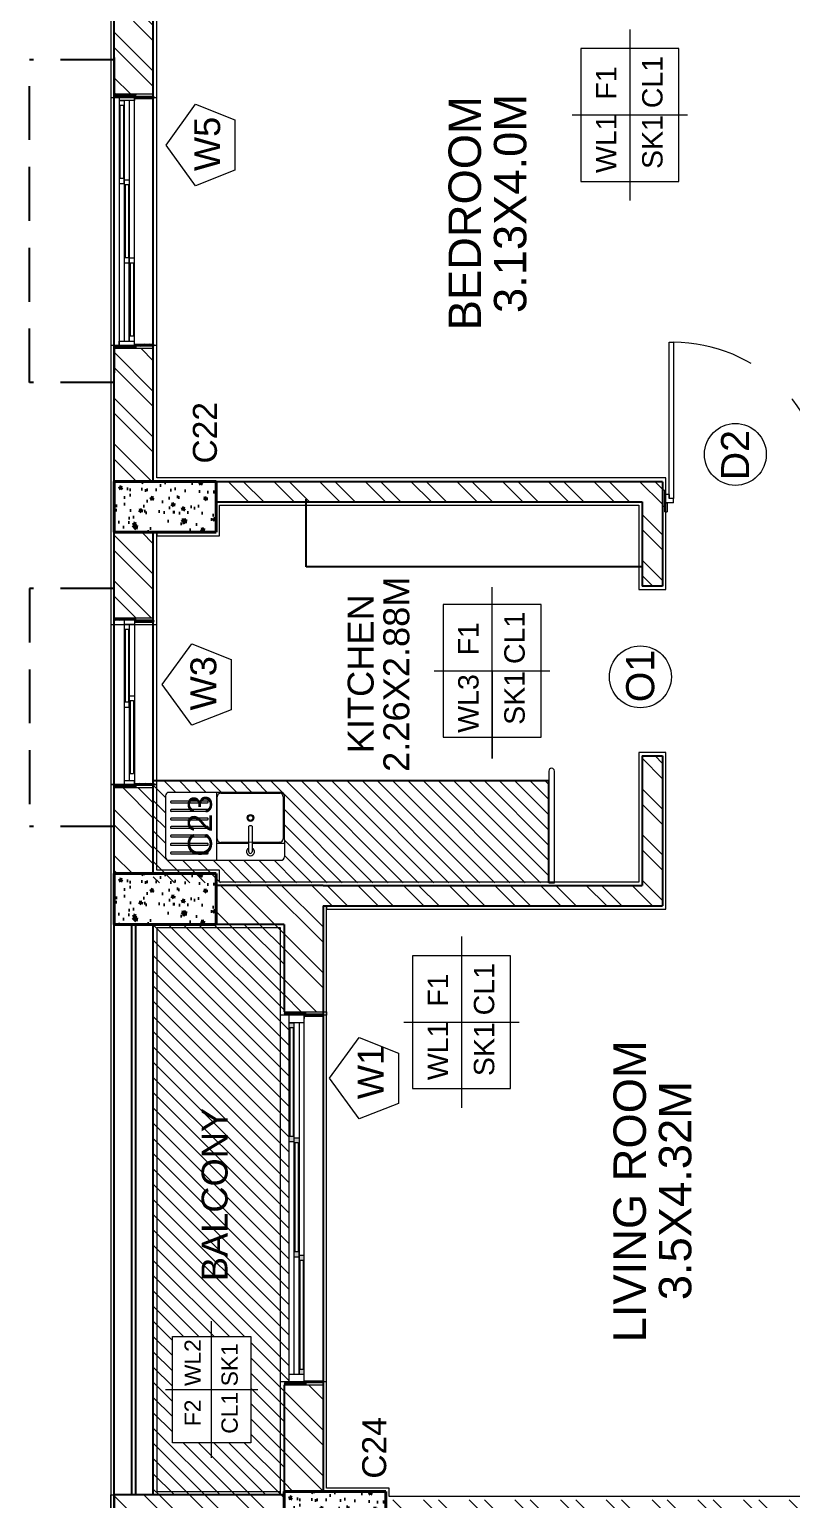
# Model space of a CAD drawing. Header units: metres. Extents: x 15463 to 32022, y 1223 to 33962.
# Drawn here: x 29487.55 to 29492.04, y 4112.97 to 4121.63 of the extents above; entities that cross this region are included whole.
import ezdxf

# ---------------------------------------------------------------- set-up
doc = ezdxf.new("R2010")
doc.units = ezdxf.units.M
doc.header["$LTSCALE"] = 0.1
for name, pattern in [('DASHDOTX2', [50.8, 25.4, -12.7, 0, -12.7]), ('DASHED2', [9.525, 6.35, -3.175]), ('HIDDEN2', [4.7625, 3.175, -1.5875])]:
    doc.linetypes.add(name, pattern=pattern)
for name, color, linetype, lineweight in [('CENTERLINE', 251, 'DASHDOTX2', 15), ('COLUMN', 7, 'Continuous', 40), ('DOOR', 7, 'Continuous', 20), ('HATCH', 250, 'Continuous', 13), ('LEVEL', 251, 'Continuous', 13), ('NAMES', 252, 'Continuous', 15), ('PLASTER', 252, 'Continuous', 15)]:
    doc.layers.add(name, color=color, linetype=linetype, lineweight=lineweight)
doc.styles.get("Standard").update_dxf_attribs({"font": 'arial.ttf'})

msp = doc.modelspace()

# ---------------------------------------------------------------- hatches: boundary and pattern name
at = {"layer": 'COLUMN'}
h = msp.add_hatch(dxfattribs=at)
h.set_pattern_fill('AR-CONC', color=256, scale=0.001, angle=90)
h.set_pattern_definition([(140, (29506.89287, 4046.59447), (0.0159391, 0.18218467), [0.01905, -0.20955]), (85, (29506.89287, 4046.59447), (-0.19105685, -0.0352434), [0.01524, -0.1676406]), (190.45144, (29506.8942, 4046.60966), (-0.17511775, 0.14694125), [0.01619, -0.17809024]), (136.1842, (29506.84207, 4046.59447), (0.0420423, 0.27107904), [0.028575, -0.314325]), (186.63556, (29506.84557, 4046.61706), (-0.2474261, 0.2374041), [0.024285, -0.2671356]), (81.18415, (29506.84207, 4046.59447), (-0.2474261, 0.2374041), [0.02286, -0.2514597]), (111, (29506.85477, 4046.61987), (0.1022652, 0.1516144), [0.01905, -0.20955]), (56, (29506.85477, 4046.61987), (-0.18418797, 0.06180203), [0.01524, -0.16764]), (161.45145, (29506.86329, 4046.63251), (-0.08192277, 0.2134164), [0.01619, -0.17808994]), (127.5, (29506.892866, 4046.594475), (-0.08455504, 0.003088603), [0, -0.165608, 0, -0.17018, 0, -0.168275]), (97.5, (29506.89287, 4046.594475), (-0.10018057, 0.06681966), [0, -0.097028, 0, -0.161798, 0, -0.064135]), (57.5, (29506.892866, 4046.53783), (0.005728744, 0.135590595), [0, -0.0635, 0, -0.19812, 0, -0.26289]), (47.5, (29506.89287, 4046.51243), (-0.0254265, 0.14812918), [0, -0.08255, 0, -0.131572, 0, -0.18669])])
h.paths.add_polyline_path([(29488.0485, 4118.9706), (29488.0485, 4118.6706), (29488.6485, 4118.6706), (29488.6485, 4118.9706)])
h = msp.add_hatch(dxfattribs=at)
h.set_pattern_fill('AR-CONC', color=256, scale=0.001, angle=90)
h.set_pattern_definition([(140, (29506.89287, 4044.28447), (0.0159391, 0.18218467), [0.01905, -0.20955]), (85, (29506.89287, 4044.28447), (-0.19105685, -0.0352434), [0.01524, -0.1676406]), (190.45144, (29506.8942, 4044.29966), (-0.17511775, 0.14694125), [0.01619, -0.17809024]), (136.1842, (29506.84207, 4044.28447), (0.0420423, 0.27107904), [0.028575, -0.314325]), (186.63556, (29506.84557, 4044.30706), (-0.2474261, 0.2374041), [0.024285, -0.2671356]), (81.18415, (29506.84207, 4044.28447), (-0.2474261, 0.2374041), [0.02286, -0.2514597]), (111, (29506.85477, 4044.30987), (0.1022652, 0.1516144), [0.01905, -0.20955]), (56, (29506.85477, 4044.30987), (-0.18418797, 0.06180203), [0.01524, -0.16764]), (161.45145, (29506.86329, 4044.3225), (-0.08192277, 0.2134164), [0.01619, -0.17808994]), (127.5, (29506.892866, 4044.284474), (-0.08455504, 0.003088603), [0, -0.165608, 0, -0.17018, 0, -0.168275]), (97.5, (29506.89287, 4044.28447), (-0.10018057, 0.06681966), [0, -0.097028, 0, -0.161798, 0, -0.064135]), (57.5, (29506.892866, 4044.22783), (0.005728744, 0.135590595), [0, -0.0635, 0, -0.19812, 0, -0.26289]), (47.5, (29506.89287, 4044.20243), (-0.0254265, 0.14812918), [0, -0.08255, 0, -0.131572, 0, -0.18669])])
h.paths.add_polyline_path([(29488.0485, 4116.6606), (29488.0485, 4116.3606), (29488.6485, 4116.3606), (29488.6485, 4116.6606)])
h = msp.add_hatch(dxfattribs=at)
h.set_pattern_fill('AR-CONC', color=256, scale=0.001, angle=90)
h.set_pattern_definition([(140, (29507.89287, 4040.64453), (0.0159391, 0.18218467), [0.01905, -0.20955]), (85, (29507.89287, 4040.64453), (-0.19105685, -0.0352434), [0.01524, -0.1676406]), (190.45144, (29507.8942, 4040.65972), (-0.17511775, 0.14694125), [0.01619, -0.17809024]), (136.1842, (29507.84207, 4040.64453), (0.0420423, 0.27107904), [0.028575, -0.314325]), (186.63556, (29507.84557, 4040.66712), (-0.2474261, 0.2374041), [0.024285, -0.2671356]), (81.18415, (29507.84207, 4040.64453), (-0.2474261, 0.2374041), [0.02286, -0.2514597]), (111, (29507.85477, 4040.66993), (0.1022652, 0.1516144), [0.01905, -0.20955]), (56, (29507.85477, 4040.66993), (-0.18418797, 0.06180203), [0.01524, -0.16764]), (161.45145, (29507.86329, 4040.68257), (-0.08192277, 0.2134164), [0.01619, -0.17808994]), (127.5, (29507.892866, 4040.644534), (-0.08455504, 0.003088603), [0, -0.165608, 0, -0.17018, 0, -0.168275]), (97.5, (29507.89287, 4040.64453), (-0.10018057, 0.06681966), [0, -0.097028, 0, -0.161798, 0, -0.064135]), (57.5, (29507.892866, 4040.58789), (0.005728744, 0.135590595), [0, -0.0635, 0, -0.19812, 0, -0.26289]), (47.5, (29507.89287, 4040.56249), (-0.0254265, 0.14812918), [0, -0.08255, 0, -0.131572, 0, -0.18669])])
h.paths.add_polyline_path([(29489.6485, 4113.0207), (29489.0485, 4113.0207), (29489.0485, 4112.7207), (29489.6485, 4112.7207)])
at = {"layer": 'DOOR'}
h = msp.add_hatch(dxfattribs=at)
h.set_pattern_fill('ANSI31', color=256, scale=0.001, angle=90)
h.set_pattern_definition([(135, (29566.3001656, 3943.565802), (-0.00224506403, -0.00224506403), [])])
h.paths.add_polyline_path([(29488.0555, 4121.2384, -1), (29488.0555, 4121.2504), (29488.1761, 4121.2504), (29488.1761, 4121.2384)])
h.paths.add_polyline_path([(29488.1669, 4121.2264), (29488.1669, 4121.2384), (29488.2782, 4121.2384, -1), (29488.2782, 4121.2264)])
h.paths.add_polyline_path([(29488.0555, 4119.7547, -1), (29488.0555, 4119.7667), (29488.1761, 4119.7667), (29488.1761, 4119.7547)])
h.paths.add_polyline_path([(29488.1669, 4119.7667), (29488.1669, 4119.7787), (29488.2782, 4119.7787, -1), (29488.2782, 4119.7667)])
h = msp.add_hatch(dxfattribs=at)
h.set_pattern_fill('ANSI31', color=256, scale=0.001, angle=90)
h.set_pattern_definition([(135, (29566.3301656, 3952.497818), (-0.00224506403, -0.00224506403), [])])
h.paths.add_polyline_path([(29488.0555, 4118.1525, -1), (29488.0555, 4118.1645), (29488.1761, 4118.1645), (29488.1761, 4118.1525)])
h.paths.add_polyline_path([(29488.1669, 4118.1405), (29488.1669, 4118.1525), (29488.2782, 4118.1525, -1), (29488.2782, 4118.1405)])
h.paths.add_polyline_path([(29488.0555, 4117.1667, -1), (29488.0555, 4117.1787), (29488.1761, 4117.1787), (29488.1761, 4117.1667)])
h.paths.add_polyline_path([(29488.1669, 4117.1787), (29488.1669, 4117.1907), (29488.2782, 4117.1907, -1), (29488.2782, 4117.1787)])
h = msp.add_hatch(dxfattribs=at)
h.set_pattern_fill('ANSI31', color=256, scale=0.001, angle=90)
h.set_pattern_definition([(135, (29567.3001656, 3941.621175), (-0.00224506403, -0.00224506403), [])])
h.paths.add_polyline_path([(29489.0555, 4115.8315, -1), (29489.0555, 4115.8435), (29489.1761, 4115.8435), (29489.1761, 4115.8315)])
h.paths.add_polyline_path([(29489.1669, 4115.8195), (29489.1669, 4115.8315), (29489.2782, 4115.8315, -1), (29489.2782, 4115.8195)])
h.paths.add_polyline_path([(29489.0555, 4113.6478, -1), (29489.0555, 4113.6598), (29489.1761, 4113.6598), (29489.1761, 4113.6478)])
h.paths.add_polyline_path([(29489.1669, 4113.6598), (29489.1669, 4113.6718), (29489.2782, 4113.6718, -1), (29489.2782, 4113.6598)])
h = msp.add_hatch(color=256, dxfattribs=at)
h.dxf.hatch_style = 1
h.paths.add_polyline_path([(29489.1369, 4113.7098), (29489.1369, 4113.7498), (29489.1419, 4113.7498), (29489.1419, 4113.7409), (29489.1619, 4113.7409), (29489.1619, 4113.7498), (29489.1669, 4113.7498), (29489.1669, 4113.7098)])
h.paths.add_polyline_path([(29489.1419, 4114.3826), (29489.1419, 4114.3698), (29489.1369, 4114.3698), (29489.1369, 4114.4098), (29489.1669, 4114.4098), (29489.1669, 4114.3698), (29489.1619, 4114.3698), (29489.1619, 4114.3826)])
h.paths.add_polyline_path([(29489.1069, 4114.4034), (29489.1069, 4114.4434), (29489.1119, 4114.4434), (29489.1119, 4114.4345), (29489.1319, 4114.4345), (29489.1319, 4114.4434), (29489.1369, 4114.4434), (29489.1369, 4114.4034)])
h.paths.add_polyline_path([(29489.1119, 4115.0762), (29489.1119, 4115.0634), (29489.1069, 4115.0634), (29489.1069, 4115.1034), (29489.1369, 4115.1034), (29489.1369, 4115.0634), (29489.1319, 4115.0634), (29489.1319, 4115.0762)])
h.paths.add_polyline_path([(29489.0769, 4115.0815), (29489.0769, 4115.1215), (29489.0819, 4115.1215), (29489.0819, 4115.1127), (29489.1019, 4115.1127), (29489.1019, 4115.1215), (29489.1069, 4115.1215), (29489.1069, 4115.0815)])
h.paths.add_polyline_path([(29489.0819, 4115.7543), (29489.0819, 4115.7415), (29489.0769, 4115.7415), (29489.0769, 4115.7815), (29489.1069, 4115.7815), (29489.1069, 4115.7415), (29489.1019, 4115.7415), (29489.1019, 4115.7543)])
at = {"layer": 'HATCH'}
h = msp.add_hatch(dxfattribs=at)
h.set_pattern_fill('ANSI32', color=256, scale=0.02, angle=90)
h.set_pattern_definition([(135, (29569.4144, 3572.19952), (-0.13470384, -0.13470384), []), (135, (29569.4144, 3572.28933), (-0.13470384, -0.13470384), [])])
h.paths.add_polyline_path([(29488.6485, 4103.6368), (29488.6485, 4103.4068), (29492.2085, 4103.4068), (29492.2085, 4103.6368)])
h.paths.add_polyline_path([(29488.0485, 4104.4888), (29488.0485, 4103.7068), (29488.2785, 4103.7068), (29488.2785, 4104.4888)])
h.paths.add_polyline_path([(29488.0485, 4106.7707), (29488.0485, 4105.9888), (29488.2785, 4105.9888), (29488.2785, 4106.7707)])
h.paths.add_polyline_path([(29488.0485, 4107.5747), (29488.0485, 4107.0707), (29488.2785, 4107.0707), (29488.2785, 4107.5747)])
h.paths.add_polyline_path([(29488.0485, 4109.0807), (29488.0485, 4108.5768), (29488.2785, 4108.5768), (29488.2785, 4109.0807)])
h.paths.add_polyline_path([(29488.6485, 4106.8907), (29488.6485, 4106.7707), (29491.2785, 4106.7707), (29491.2785, 4107.3879), (29491.1585, 4107.3879), (29491.1585, 4106.8907)])
h.paths.add_polyline_path([(29489.2785, 4109.2707), (29489.2785, 4109.8957), (29489.0485, 4109.8957), (29489.0485, 4109.3807), (29488.6485, 4109.3807), (29488.6485, 4109.1507), (29489.2785, 4109.1507), (29491.1585, 4109.1507), (29491.1585, 4108.3879), (29491.2785, 4108.3879), (29491.2785, 4109.2707)])
h.paths.add_polyline_path([(29489.0485, 4112.7207), (29489.0485, 4112.0957), (29489.2785, 4112.0957), (29489.2785, 4112.7207)])
h.paths.add_polyline_path([(29488.0485, 4113.0007), (29488.0485, 4112.7406), (29489.0485, 4112.7406), (29489.0485, 4113.0007)])
h.paths.add_polyline_path([(29489.0485, 4113.6456), (29489.0485, 4113.0207), (29489.2785, 4113.0207), (29489.2785, 4113.6456)])
h.paths.add_polyline_path([(29488.6485, 4116.5906), (29488.6485, 4116.3606), (29489.0485, 4116.3606), (29489.0485, 4115.8456), (29489.2785, 4115.8456), (29489.2785, 4116.4706), (29491.2785, 4116.4706), (29491.2785, 4117.3535), (29491.1585, 4117.3535), (29491.1585, 4116.5906), (29489.2785, 4116.5906)])
h.paths.add_polyline_path([(29488.0485, 4117.1645), (29488.0485, 4116.6606), (29488.2785, 4116.6606), (29488.2785, 4117.1645)])
h.paths.add_polyline_path([(29488.0485, 4118.6706), (29488.0485, 4118.1667), (29488.2785, 4118.1667), (29488.2785, 4118.6706)])
h.paths.add_polyline_path([(29488.0485, 4119.7526), (29488.0485, 4119.6107), (29488.0485, 4118.9706), (29488.2785, 4118.9706), (29488.2785, 4119.7526)])
h.paths.add_polyline_path([(29488.6485, 4118.9706), (29488.6485, 4118.8506), (29491.1585, 4118.8506), (29491.1585, 4118.3535), (29491.2785, 4118.3535), (29491.2785, 4118.9706)])
h.paths.add_polyline_path([(29488.0485, 4122.0356), (29488.0485, 4121.2526), (29488.2785, 4121.2526), (29488.2785, 4122.0356)])
h.paths.add_polyline_path([(29488.6485, 4122.3356), (29488.6485, 4122.1056), (29492.2085, 4122.1056), (29492.2085, 4122.3356)])
h.paths.add_polyline_path([(29492.5085, 4119.9503), (29492.5085, 4121.7356), (29492.2785, 4121.7356), (29492.2785, 4117.4602), (29492.3984, 4117.4602), (29492.3985, 4118.7907), (29492.6988, 4118.7907), (29492.6988, 4119.0207), (29492.5085, 4119.0207), (29492.5085, 4119.7203), (29493.5992, 4119.7203), (29493.5992, 4119.0207), (29493.2988, 4119.0207), (29493.2988, 4118.7907), (29493.5292, 4118.7907), (29493.5292, 4118.9855), (29493.8292, 4118.9855), (29493.8292, 4119.9503)])
h.paths.add_polyline_path([(29489.6485, 4112.9706), (29489.6485, 4112.7707), (29493.8278, 4112.7707), (29493.8278, 4112.9706), (29493.5978, 4112.9706)])
at = {"layer": 'LEVEL'}
h = msp.add_hatch(dxfattribs=at)
h.set_pattern_fill('ANSI31', color=256, scale=0.02, angle=90)
h.set_pattern_definition([(135, (29569.414394, 3572.19952), (-0.0449012806, -0.0449012806), [])])
h.paths.add_polyline_path([(29488.2785, 4112.7406), (29488.2785, 4109.3807), (29488.6485, 4109.3807), (29489.0485, 4109.3807), (29489.0485, 4109.9098), (29489.0769, 4109.9098), (29489.0769, 4112.0816), (29489.0643, 4112.0816), (29489.0555, 4112.0816, -1), (29489.0555, 4112.0936), (29489.0485, 4112.0957), (29489.0485, 4112.7406)])
h.paths.add_polyline_path([(29488.8582, 4110.274), (29488.8582, 4109.6478), (29488.3966, 4109.6478), (29488.3966, 4110.274)], flags=16)
h.paths.add_polyline_path([(29488.2785, 4116.3606), (29488.2785, 4113.0007), (29489.0485, 4113.0007), (29489.0485, 4113.0207), (29489.0485, 4113.6456), (29489.0555, 4113.6478, -1), (29489.0555, 4113.6598), (29489.0769, 4113.6598), (29489.0769, 4115.8315), (29489.0555, 4115.8315, -1), (29489.0555, 4115.8435), (29489.0485, 4115.8456), (29489.0485, 4116.3606)])
h.paths.add_polyline_path([(29488.8526, 4113.934), (29488.8526, 4113.3077), (29488.391, 4113.3077), (29488.391, 4113.934)], flags=16)
h.paths.add_polyline_path([(29505.0092, 4103.4068), (29505.0092, 4103.4452), (29504.6092, 4103.4452), (29504.6092, 4102.8402), (29504.6021, 4102.8381, -1), (29504.6021, 4102.8261), (29504.5808, 4102.8261), (29504.5808, 4102.7961), (29504.5808, 4101.3544), (29504.6021, 4101.3544, -1), (29504.6021, 4101.3424), (29504.6092, 4101.3402), (29504.6092, 4100.5552), (29505.3792, 4100.5552), (29505.3792, 4103.4068)])
h.paths.add_polyline_path([(29505.2472, 4101.3086), (29505.2472, 4100.6823), (29504.7856, 4100.6823), (29504.7856, 4101.3086)], flags=16)
h.paths.add_polyline_path([(29504.6092, 4112.7555), (29504.6092, 4112.7203), (29504.6092, 4112.0878), (29504.6021, 4112.0856, -1), (29504.6021, 4112.0736), (29504.5808, 4112.0736), (29504.5808, 4109.9019), (29504.6021, 4109.9019, -0.414214), (29504.6081, 4109.8959), (29504.6092, 4109.9603), (29504.6092, 4109.3652), (29505.3792, 4109.3652), (29505.3792, 4112.7555)])
h.paths.add_polyline_path([(29505.2419, 4110.1777), (29505.2419, 4109.5514), (29504.7803, 4109.5514), (29504.7803, 4110.1777)], flags=16)
h.paths.add_polyline_path([(29505.0092, 4116.3755), (29504.6092, 4116.3755), (29504.6092, 4115.8529), (29504.6021, 4115.8508, -1), (29504.6021, 4115.8388), (29504.5808, 4115.8388), (29504.5808, 4113.667), (29504.6021, 4113.667, -1), (29504.6021, 4113.655), (29504.6092, 4113.6529), (29504.6092, 4112.9852), (29505.3792, 4112.9852), (29505.3792, 4116.3755)])
h.paths.add_polyline_path([(29505.253, 4113.8679), (29505.253, 4113.2416), (29504.7914, 4113.2416), (29504.7914, 4113.8679)], flags=16)
h.paths.add_polyline_path([(29504.6092, 4125.1855), (29504.6092, 4125.1155), (29504.6092, 4124.4005), (29504.6021, 4124.3983, -1), (29504.6021, 4124.3863), (29504.5808, 4124.3863), (29504.5808, 4122.9146), (29504.5934, 4122.9146), (29504.6021, 4122.9146, -1), (29504.6021, 4122.9026), (29504.6092, 4122.9005), (29504.6092, 4122.2955), (29505.0092, 4122.2955), (29505.0092, 4122.3356), (29505.3792, 4122.3356), (29505.3792, 4125.1855)])
h.paths.add_polyline_path([(29505.2257, 4123.1029), (29505.2257, 4122.4766), (29504.7641, 4122.4766), (29504.7641, 4123.1029)], flags=16)
h.paths.add_polyline_path([(29505.1754, 4122.7839), (29505.1754, 4123.0876), (29505.0263, 4123.0876), (29505.0263, 4122.7839)], flags=8)
h.paths.add_polyline_path([(29505.1754, 4122.5044), (29505.1754, 4122.8006), (29505.0263, 4122.8006), (29505.0263, 4122.5044)], flags=8)
h.paths.add_polyline_path([(29504.9556, 4122.7858), (29504.9556, 4123.1103), (29504.8108, 4123.1103), (29504.8108, 4122.7858)], flags=24)
h.paths.add_polyline_path([(29504.9556, 4122.5498), (29504.9556, 4122.7549), (29504.8108, 4122.7549), (29504.8108, 4122.5498)], flags=8)
h.paths.add_polyline_path([(29505.1278, 4123.2047), (29505.1278, 4124.3039), (29504.8906, 4124.3039), (29504.8906, 4123.2047)], flags=24)
h = msp.add_hatch(dxfattribs=at)
h.set_pattern_fill('ANSI31', color=256, scale=0.02, angle=90)
h.set_pattern_definition([(135, (29559.55091, 3572.19952), (-0.0449012806, -0.0449012806), [])])
h.paths.add_polyline_path([(29490.6085, 4116.6061), (29490.6085, 4117.2061), (29488.2785, 4117.2061), (29488.2785, 4117.1712, -0.962023), (29488.2785, 4117.1592), (29488.2785, 4116.6061), (29489.2785, 4116.6061)])
h.paths.add_polyline_path([(29489.0507, 4116.7585, -0.414214), (29489.0307, 4116.7385), (29488.3707, 4116.7385, -0.414214), (29488.3507, 4116.7585), (29488.3507, 4117.1185, -0.414214), (29488.3707, 4117.1385), (29488.6507, 4117.1385), (29489.0307, 4117.1385, -0.414214), (29489.0507, 4117.1185), (29489.0507, 4116.8585)], flags=16)
h.paths.add_polyline_path([(29488.8607, 4116.8099, -4.515711), (29488.8407, 4116.8099), (29488.8407, 4116.8443), (29488.6754, 4116.844, -0.458274), (29488.6556, 4116.867), (29488.6556, 4117.1131, -0.414214), (29488.6756, 4117.1331), (29489.0232, 4117.1331, -0.414214), (29489.0432, 4117.1131), (29489.0432, 4116.8647, -0.413687), (29489.0232, 4116.8447), (29488.8607, 4116.8444)], flags=0)
h.paths.add_polyline_path([(29488.8508, 4116.9678, -1), (29488.8508, 4117.0078, -1)], flags=0)
h.paths.add_polyline_path([(29488.8508, 4116.9737, -1), (29488.8508, 4117.002, -1)], flags=0)
h.paths.add_polyline_path([(29488.5952, 4116.7769), (29488.3867, 4116.7769, -1.038243), (29488.383, 4116.7869), (29488.5956, 4116.7869, -1.429682)], flags=0)
h.paths.add_polyline_path([(29488.5952, 4116.8269), (29488.3867, 4116.8269, -1.038243), (29488.383, 4116.8369), (29488.5956, 4116.8369, -1.429682)], flags=0)
h.paths.add_polyline_path([(29488.5952, 4116.8769), (29488.3867, 4116.8769, -1.038243), (29488.383, 4116.8869), (29488.5956, 4116.8869, -1.429682)], flags=0)
h.paths.add_polyline_path([(29488.5952, 4116.9269), (29488.3867, 4116.9269, -1.038243), (29488.383, 4116.9369), (29488.5956, 4116.9369, -1.429682)], flags=0)
h.paths.add_polyline_path([(29488.5952, 4116.9769), (29488.3867, 4116.9769, -1.038243), (29488.383, 4116.9869), (29488.5956, 4116.9869, -1.429682)], flags=0)
h.paths.add_polyline_path([(29488.5952, 4117.0269), (29488.3867, 4117.0269, -1.038243), (29488.383, 4117.0369), (29488.5956, 4117.0369, -1.429682)], flags=0)
h.paths.add_polyline_path([(29488.5952, 4117.0769), (29488.3867, 4117.0769, -1.038243), (29488.383, 4117.0869), (29488.5956, 4117.0869, -1.429682)], flags=0)

# ---------------------------------------------------------------- linework, layer by layer
for p, q in [((29488.0485, 4121.2526), (29488.0485, 4122.3356)), ((29488.2785, 4118.9706), (29488.2785, 4122.0356)), ((29488.0485, 4121.4679), (29488.0485, 4121.2526)), ((29488.0485, 4118.1667), (29488.0485, 4119.7526)), ((29488.0485, 4119.7526), (29488.0485, 4119.6107)), ((29488.2785, 4118.9706), (29491.2785, 4118.9706)), ((29491.2785, 4118.9671), (29491.2785, 4118.3535)), ((29488.6485, 4118.8506), (29491.1585, 4118.8506)), ((29489.1796, 4118.4661), (29489.1796, 4118.8661)), ((29491.1585, 4118.8506), (29491.1585, 4118.3535)), ((29488.2785, 4116.6606), (29488.2785, 4118.6706)), ((29491.1585, 4118.4661), (29489.1796, 4118.4661)), ((29491.2785, 4118.3535), (29491.1585, 4118.3535)), ((29491.1585, 4117.3535), (29491.1585, 4116.5906)), ((29491.1585, 4117.3535), (29491.2785, 4117.3535)), ((29491.2785, 4117.3535), (29491.2785, 4116.4706)), ((29488.0485, 4116.4706), (29488.0485, 4117.1645)), ((29489.2785, 4116.5906), (29488.6485, 4116.5906)), ((29489.2785, 4116.5906), (29491.1585, 4116.5906)), ((29488.0485, 4112.7406), (29488.0485, 4116.4706)), ((29489.2785, 4116.4706), (29489.2785, 4113.0207)), ((29489.2785, 4116.4706), (29491.2785, 4116.4706)), ((29489.0485, 4116.3606), (29488.0485, 4116.3606)), ((29488.151, 4113.0007), (29488.151, 4116.3606)), ((29488.176, 4113.0007), (29488.176, 4116.3606)), ((29488.2785, 4113.0007), (29488.2785, 4116.3606)), ((29489.0485, 4116.3606), (29489.0485, 4115.8456)), ((29489.0485, 4113.6456), (29489.0485, 4113.0007)), ((29489.0485, 4113.0007), (29488.0485, 4113.0007)), ((29488.0485, 4113.0007), (29488.0485, 4109.2707))]:
    msp.add_line(p, q)
at = {"linetype": 'HIDDEN2'}
for p, q in [((29488.0485, 4121.4526), (29487.5485, 4121.4526)), ((29487.5485, 4119.5526), (29487.5485, 4121.4526)), ((29488.0485, 4119.5526), (29487.5485, 4119.5526)), ((29488.0485, 4118.3394), (29487.5485, 4118.3394)), ((29487.5485, 4118.3394), (29487.5485, 4116.9373)), ((29488.0485, 4116.9373), (29487.5485, 4116.9373))]:
    msp.add_line(p, q, dxfattribs=at)
at = {"color": 7, "true_color": 0xffffff}
for p, q in [((29490.6085, 4117.2061), (29488.2785, 4117.2061)), ((29490.6085, 4116.6061), (29490.6085, 4117.2061))]:
    msp.add_line(p, q, dxfattribs=at)
at = {"color": 7, "lineweight": 13}
for p, q in [((29488.3507, 4117.1185), (29488.3507, 4116.7585)), ((29488.6507, 4117.1385), (29488.3707, 4117.1385)), ((29489.0307, 4117.1385), (29488.6507, 4117.1385)), ((29488.6507, 4117.1385), (29488.6507, 4116.7385)), ((29488.6556, 4116.864), (29488.6556, 4117.1131)), ((29488.6756, 4117.1331), (29489.0232, 4117.1331)), ((29489.0432, 4117.1131), (29489.0432, 4116.8647)), ((29489.0507, 4116.8585), (29489.0507, 4117.1185)), ((29488.5956, 4117.0869), (29488.3863, 4117.0869)), ((29488.5956, 4117.0369), (29488.3863, 4117.0369)), ((29488.3867, 4117.0769), (29488.5956, 4117.0769)), ((29488.3867, 4117.0269), (29488.5956, 4117.0269)), ((29488.5956, 4116.9869), (29488.3863, 4116.9869)), ((29488.5956, 4116.9369), (29488.3863, 4116.9369)), ((29488.3867, 4116.9769), (29488.5956, 4116.9769)), ((29488.8407, 4116.7885), (29488.8407, 4116.9385)), ((29488.8607, 4116.9385), (29488.8607, 4116.7885)), ((29488.5956, 4116.8869), (29488.3863, 4116.8869)), ((29488.3867, 4116.9269), (29488.5956, 4116.9269)), ((29488.3867, 4116.8769), (29488.5956, 4116.8769)), ((29489.0232, 4116.8447), (29488.6756, 4116.844)), ((29489.0507, 4116.8585), (29489.0507, 4116.7585)), ((29488.5956, 4116.8369), (29488.3863, 4116.8369)), ((29488.5956, 4116.7869), (29488.3863, 4116.7869)), ((29488.3867, 4116.8269), (29488.5956, 4116.8269)), ((29488.3867, 4116.7769), (29488.5956, 4116.7769)), ((29488.6507, 4116.8385), (29488.8407, 4116.8385)), ((29488.8607, 4116.8385), (29489.0307, 4116.8385)), ((29489.0307, 4116.8385), (29489.0507, 4116.8385)), ((29488.3707, 4116.7385), (29489.0307, 4116.7385))]:
    msp.add_line(p, q, dxfattribs=at)
at = {"color": 2, "true_color": 0xf1eb1f}
msp.add_lwpolyline([(29488.0485, 4122.3356), (29492.5085, 4122.3356), (29492.5085, 4119.9503), (29493.8292, 4119.9503), (29493.8292, 4117.01), (29498.0592, 4117.021), (29498.0592, 4114.862), (29499.8292, 4114.862), (29499.8292, 4125.4156), (29505.6092, 4125.4155), (29505.6092, 4100.3252), (29499.8292, 4100.3252), (29499.8292, 4107.5506), (29493.8292, 4107.5506), (29493.8292, 4105.7712), (29492.5085, 4105.7712), (29492.5085, 4103.4068), (29488.0485, 4103.4068), (29488.0485, 4122.3356)], dxfattribs=at)
at = {"color": 7, "linetype": 'ByBlock', "lineweight": 20, "true_color": 0xffffff}
msp.add_lwpolyline([(29490.6085, 4117.2641), (29490.6085, 4116.6061), (29490.6418, 4116.6061), (29490.6418, 4117.2641)], dxfattribs=at)
at = {"color": 7, "lineweight": 13}
for radius in [0.02, 0.0142]:
    msp.add_circle((29488.8508, 4116.9878), radius, dxfattribs=at)
at = {"color": 7, "linetype": 'ByBlock', "lineweight": 20, "true_color": 0xffffff}
msp.add_arc((29490.6251, 4117.2641), 0.0167, 0, 180, dxfattribs=at)
at = {"color": 7, "lineweight": 13}
for centre, radius, start, end in [((29488.3707, 4117.1185), 0.02, 90, 180), ((29488.6756, 4117.1131), 0.02, 90, 180), ((29489.0232, 4117.1131), 0.02, 0, 90), ((29489.0307, 4117.1185), 0.02, 0, 90), ((29488.3847, 4117.0818), 0.00533, 72.09203, 292.20759), ((29488.3847, 4117.0318), 0.00533, 72.09203, 292.20759), ((29488.5972, 4117.0818), 0.00533, 247.79241, 107.90797), ((29488.5972, 4117.0318), 0.00533, 247.79241, 107.90797), ((29488.3847, 4116.9818), 0.00533, 72.09203, 292.20759), ((29488.3847, 4116.9318), 0.00533, 72.09203, 292.20759), ((29488.5972, 4116.9818), 0.00533, 247.79241, 107.90797), ((29488.5972, 4116.9318), 0.00533, 247.79241, 107.90797), ((29488.8507, 4116.9261), 0.0159, 51.03898, 128.96102), ((29488.3847, 4116.8818), 0.00533, 72.09203, 292.20759), ((29488.5972, 4116.8818), 0.00533, 247.79241, 107.90797), ((29488.6754, 4116.864), 0.02, 180, 270.1031), ((29489.0232, 4116.8647), 0.02, 270.1031, 0), ((29488.3707, 4116.7585), 0.02, 180, 270), ((29488.3847, 4116.8318), 0.00533, 72.09203, 292.20759), ((29488.3847, 4116.7818), 0.00533, 72.09203, 292.20759), ((29488.5972, 4116.8318), 0.00533, 247.79241, 107.90797), ((29488.5972, 4116.7818), 0.00533, 247.79241, 107.90797), ((29488.8507, 4116.7885), 0.0237, 114.97317, 65.02683), ((29488.8507, 4116.788), 0.01, 177.07554, 2.92446), ((29489.0307, 4116.7585), 0.02, 270, 0)]:
    msp.add_arc(centre, radius, start, end, dxfattribs=at)
at = {"layer": 'COLUMN'}
for p, q in [((29488.0485, 4118.9706), (29488.0485, 4118.6706)), ((29488.6485, 4118.9706), (29488.0485, 4118.9706)), ((29488.6485, 4118.6706), (29488.6485, 4118.9706)), ((29488.0485, 4118.6706), (29488.6485, 4118.6706)), ((29488.0485, 4116.6606), (29488.0485, 4116.3606)), ((29488.6485, 4116.6606), (29488.0485, 4116.6606)), ((29488.6485, 4116.3606), (29488.6485, 4116.6606)), ((29488.0485, 4116.3606), (29488.6485, 4116.3606)), ((29489.0485, 4113.0207), (29489.0485, 4112.7207)), ((29489.6485, 4113.0207), (29489.0485, 4113.0207)), ((29489.6485, 4112.7207), (29489.6485, 4113.0207))]:
    msp.add_line(p, q, dxfattribs=at)
at = {"layer": 'DOOR'}
for p, q in [((29488.0485, 4121.2526), (29488.2785, 4121.2526)), ((29488.1761, 4121.2504), (29488.0555, 4121.2504)), ((29488.2782, 4121.2384), (29488.0555, 4121.2384)), ((29488.1669, 4121.2384), (29488.0769, 4121.2384)), ((29488.0769, 4121.2384), (29488.0769, 4119.7667)), ((29488.1669, 4121.2134), (29488.0769, 4121.2134)), ((29488.0769, 4121.2134), (29488.1069, 4121.2134)), ((29488.0769, 4121.2134), (29488.0769, 4121.1634)), ((29488.0769, 4121.2134), (29488.0769, 4120.7134)), ((29488.0819, 4121.1862), (29488.0819, 4120.7568)), ((29488.0819, 4121.1862), (29488.1019, 4121.1862)), ((29488.1019, 4121.1862), (29488.1019, 4120.7568)), ((29488.1069, 4121.2134), (29488.1069, 4119.7967)), ((29488.1069, 4121.2134), (29488.1069, 4121.1934)), ((29488.1069, 4121.2134), (29488.1069, 4121.1734)), ((29488.1669, 4121.2134), (29488.1369, 4121.2134)), ((29488.1369, 4121.2134), (29488.1369, 4119.7967)), ((29488.1669, 4119.7667), (29488.1669, 4121.2384)), ((29488.1669, 4121.2384), (29488.1669, 4121.2134)), ((29488.1669, 4121.2264), (29488.2782, 4121.2264)), ((29488.1761, 4121.2384), (29488.1761, 4121.2504)), ((29488.0819, 4121.1734), (29488.0769, 4121.1734)), ((29488.1069, 4121.1734), (29488.1019, 4121.1734)), ((29488.0819, 4120.7657), (29488.0769, 4120.7657)), ((29488.0819, 4120.7568), (29488.1019, 4120.7568)), ((29488.1069, 4120.7657), (29488.1019, 4120.7657)), ((29488.1069, 4120.7257), (29488.1069, 4120.7657)), ((29488.1069, 4120.7461), (29488.1369, 4120.7461)), ((29488.1069, 4120.7257), (29488.1069, 4120.7457)), ((29488.1369, 4120.7461), (29488.1369, 4120.7061)), ((29488.0769, 4120.7257), (29488.1069, 4120.7257)), ((29488.1069, 4120.7134), (29488.1069, 4120.2134)), ((29488.1119, 4120.7061), (29488.1069, 4120.7061)), ((29488.1119, 4120.7189), (29488.1119, 4120.2895)), ((29488.1119, 4120.7189), (29488.1319, 4120.7189)), ((29488.1319, 4120.7189), (29488.1319, 4120.2895)), ((29488.1369, 4120.7061), (29488.1319, 4120.7061)), ((29488.1119, 4120.2983), (29488.1069, 4120.2983)), ((29488.1069, 4120.2583), (29488.1369, 4120.2583)), ((29488.1119, 4120.2895), (29488.1319, 4120.2895)), ((29488.1369, 4120.2983), (29488.1319, 4120.2983)), ((29488.1369, 4119.7967), (29488.1369, 4120.2967)), ((29488.1669, 4120.2845), (29488.1369, 4120.2845)), ((29488.1419, 4120.2445), (29488.1369, 4120.2445)), ((29488.1419, 4120.2573), (29488.1419, 4119.8279)), ((29488.1419, 4120.2573), (29488.1619, 4120.2573)), ((29488.1619, 4120.2573), (29488.1619, 4119.8279)), ((29488.1669, 4120.2445), (29488.1619, 4120.2445)), ((29488.1669, 4120.2445), (29488.1669, 4120.2845)), ((29488.0769, 4119.7667), (29488.0769, 4119.7967)), ((29488.0769, 4119.7967), (29488.1669, 4119.7967)), ((29488.1419, 4119.8367), (29488.1369, 4119.8367)), ((29488.1419, 4119.8279), (29488.1619, 4119.8279)), ((29488.1669, 4119.8367), (29488.1619, 4119.8367)), ((29488.1669, 4119.7967), (29488.1669, 4119.8367)), ((29491.3178, 4118.8687), (29491.3178, 4119.7897)), ((29491.3178, 4119.7897), (29491.3428, 4119.7897)), ((29491.3428, 4119.7897), (29491.3428, 4118.8687)), ((29488.2785, 4119.7526), (29488.0485, 4119.7526)), ((29488.2782, 4119.7667), (29488.0555, 4119.7667)), ((29488.1761, 4119.7547), (29488.0555, 4119.7547)), ((29488.1543, 4119.7667), (29488.0643, 4119.7667)), ((29488.1669, 4119.7787), (29488.2782, 4119.7787)), ((29488.1761, 4119.7667), (29488.1761, 4119.7547)), ((29491.2785, 4118.7918), (29491.2785, 4118.9418)), ((29491.2808, 4118.8219), (29491.2808, 4118.9129)), ((29491.2928, 4118.7918), (29491.2928, 4118.9129)), ((29491.3178, 4118.8937), (29491.2928, 4118.8937)), ((29491.3428, 4118.8437), (29491.2928, 4118.8437)), ((29491.2928, 4118.8437), (29491.3048, 4118.8437)), ((29491.3048, 4118.8437), (29491.3048, 4118.7918)), ((29491.3178, 4118.8937), (29491.3178, 4118.8687)), ((29491.3428, 4118.8687), (29491.3178, 4118.8687)), ((29491.3428, 4118.8437), (29491.3428, 4118.8687)), ((29491.2928, 4118.8219), (29491.2808, 4118.8219)), ((29491.2928, 4118.7918), (29491.3048, 4118.7918)), ((29488.0485, 4118.1667), (29488.2785, 4118.1667)), ((29488.1761, 4118.1645), (29488.0555, 4118.1645)), ((29488.2782, 4118.1525), (29488.0555, 4118.1525)), ((29488.1669, 4118.1525), (29488.0769, 4118.1525)), ((29488.1069, 4118.1525), (29488.1069, 4117.1787)), ((29488.1669, 4118.1525), (29488.1669, 4117.2087)), ((29488.1761, 4118.1525), (29488.1761, 4118.1645)), ((29488.1669, 4118.1275), (29488.1069, 4118.1275)), ((29488.1069, 4118.1275), (29488.1369, 4118.1275)), ((29488.1069, 4118.1275), (29488.1069, 4118.0775)), ((29488.1069, 4118.1275), (29488.1069, 4117.6275)), ((29488.1119, 4118.0875), (29488.1069, 4118.0875)), ((29488.1119, 4118.1003), (29488.1119, 4117.6709)), ((29488.1119, 4118.1003), (29488.1319, 4118.1003)), ((29488.1319, 4118.1003), (29488.1319, 4117.6709)), ((29488.1369, 4118.0875), (29488.1319, 4118.0875)), ((29488.1369, 4118.1275), (29488.1369, 4117.2087)), ((29488.1369, 4118.1275), (29488.1369, 4118.1075)), ((29488.1369, 4118.1275), (29488.1369, 4118.0875)), ((29488.1669, 4118.1405), (29488.2782, 4118.1405)), ((29488.1119, 4117.6798), (29488.1069, 4117.6798)), ((29488.1069, 4117.6398), (29488.1369, 4117.6398)), ((29488.1119, 4117.6709), (29488.1319, 4117.6709)), ((29488.1369, 4117.6798), (29488.1319, 4117.6798)), ((29488.1369, 4117.7072), (29488.1669, 4117.7072)), ((29488.1369, 4117.6868), (29488.1369, 4117.7068)), ((29488.1369, 4117.6398), (29488.1369, 4117.6798)), ((29488.1419, 4117.6672), (29488.1369, 4117.6672)), ((29488.1369, 4117.6275), (29488.1369, 4117.2087)), ((29488.1419, 4117.68), (29488.1419, 4117.2506)), ((29488.1419, 4117.68), (29488.1619, 4117.68)), ((29488.1619, 4117.68), (29488.1619, 4117.2506)), ((29488.1669, 4117.6672), (29488.1619, 4117.6672)), ((29488.1669, 4117.7072), (29488.1669, 4117.6672)), ((29488.1069, 4117.2087), (29488.1669, 4117.2087)), ((29488.1419, 4117.2595), (29488.1369, 4117.2595)), ((29488.1369, 4117.2087), (29488.1669, 4117.2087)), ((29488.1419, 4117.2506), (29488.1619, 4117.2506)), ((29488.1669, 4117.2595), (29488.1619, 4117.2595)), ((29488.1669, 4117.2087), (29488.1669, 4117.1787)), ((29488.1669, 4117.1787), (29488.1669, 4117.2087)), ((29488.1669, 4117.1907), (29488.2782, 4117.1907)), ((29488.2785, 4117.1645), (29488.0485, 4117.1645)), ((29488.2782, 4117.1787), (29488.0555, 4117.1787)), ((29488.1761, 4117.1667), (29488.0555, 4117.1667)), ((29488.1543, 4117.1787), (29488.0643, 4117.1787)), ((29488.1761, 4117.1787), (29488.1761, 4117.1667)), ((29489.0485, 4115.8456), (29489.2785, 4115.8456)), ((29489.1761, 4115.8435), (29489.0555, 4115.8435)), ((29489.2782, 4115.8315), (29489.0555, 4115.8315)), ((29489.1669, 4115.8315), (29489.0769, 4115.8315)), ((29489.0769, 4115.8315), (29489.0769, 4113.6598)), ((29489.0769, 4115.8065), (29489.0769, 4115.3065)), ((29489.1669, 4115.8315), (29489.1669, 4115.8065)), ((29489.1669, 4113.6598), (29489.1669, 4115.8315)), ((29489.1669, 4115.8195), (29489.2782, 4115.8195)), ((29489.1761, 4115.8315), (29489.1761, 4115.8435)), ((29489.1669, 4115.7815), (29489.0769, 4115.7815)), ((29489.0769, 4115.7815), (29489.1069, 4115.7815)), ((29489.0769, 4115.7815), (29489.0769, 4115.7315)), ((29489.0819, 4115.7415), (29489.0769, 4115.7415)), ((29489.0819, 4115.7543), (29489.0819, 4115.1127)), ((29489.0819, 4115.7543), (29489.1019, 4115.7543)), ((29489.1019, 4115.7543), (29489.1019, 4115.1127)), ((29489.1069, 4115.7415), (29489.1019, 4115.7415)), ((29489.1069, 4115.7815), (29489.1069, 4113.7098)), ((29489.1069, 4115.7815), (29489.1069, 4115.7615)), ((29489.1069, 4115.7815), (29489.1069, 4115.7415)), ((29489.1369, 4115.7815), (29489.1369, 4113.7098)), ((29489.1069, 4115.3065), (29489.1069, 4114.8065)), ((29489.0819, 4115.1215), (29489.0769, 4115.1215)), ((29489.0819, 4115.1127), (29489.1019, 4115.1127)), ((29489.1069, 4115.1215), (29489.1019, 4115.1215)), ((29489.0769, 4115.0815), (29489.1069, 4115.0815)), ((29489.1069, 4115.1034), (29489.1369, 4115.1034)), ((29489.1119, 4115.0634), (29489.1069, 4115.0634)), ((29489.1119, 4115.0762), (29489.1319, 4115.0762)), ((29489.1119, 4115.0762), (29489.1119, 4114.4345)), ((29489.1319, 4115.0762), (29489.1319, 4114.4345)), ((29489.1369, 4115.0634), (29489.1319, 4115.0634)), ((29489.1369, 4113.7098), (29489.1369, 4114.8898)), ((29489.1119, 4114.4434), (29489.1069, 4114.4434)), ((29489.1119, 4114.4345), (29489.1319, 4114.4345)), ((29489.1369, 4114.4434), (29489.1319, 4114.4434)), ((29489.1669, 4114.3898), (29489.1669, 4114.4298)), ((29489.1069, 4114.4034), (29489.1369, 4114.4034)), ((29489.1669, 4114.4098), (29489.1369, 4114.4098)), ((29489.1419, 4114.3698), (29489.1369, 4114.3698)), ((29489.1419, 4114.3826), (29489.1419, 4113.7409)), ((29489.1419, 4114.3826), (29489.1619, 4114.3826)), ((29489.1619, 4114.3826), (29489.1619, 4113.7409)), ((29489.1669, 4114.3698), (29489.1619, 4114.3698)), ((29489.1669, 4114.3698), (29489.1669, 4114.4098)), ((29489.1419, 4113.7498), (29489.1369, 4113.7498)), ((29489.1419, 4113.7409), (29489.1619, 4113.7409)), ((29489.1669, 4113.7498), (29489.1619, 4113.7498)), ((29489.1669, 4113.7098), (29489.1669, 4113.7498)), ((29489.2785, 4113.6456), (29489.0485, 4113.6456)), ((29489.2782, 4113.6598), (29489.0555, 4113.6598)), ((29489.1761, 4113.6478), (29489.0555, 4113.6478)), ((29489.1543, 4113.6598), (29489.0643, 4113.6598)), ((29489.1669, 4113.7098), (29489.0769, 4113.7098)), ((29489.1669, 4113.6598), (29489.1669, 4113.7098)), ((29489.1669, 4113.6598), (29489.1669, 4113.6848)), ((29489.1669, 4113.6718), (29489.2782, 4113.6718)), ((29489.1761, 4113.6598), (29489.1761, 4113.6478))]:
    msp.add_line(p, q, dxfattribs=at)
for centre, start, end in [((29488.0555, 4121.2444), 90, 270), ((29488.2782, 4121.2324), 270, 90), ((29488.0555, 4119.7607), 90, 270), ((29488.2782, 4119.7727), 270, 90), ((29491.2868, 4118.9129), 0, 180), ((29488.0555, 4118.1585), 90, 270), ((29488.2782, 4118.1465), 270, 90), ((29488.2782, 4117.1847), 270, 90), ((29488.0555, 4117.1727), 90, 270), ((29489.0555, 4115.8375), 90, 270), ((29489.2782, 4115.8255), 270, 90), ((29489.0555, 4113.6538), 90, 270), ((29489.2782, 4113.6658), 270, 90)]:
    msp.add_arc(centre, 0.006, start, end, dxfattribs=at)
at = {"layer": 'DOOR', "linetype": 'DASHED2'}
msp.add_arc((29491.3428, 4118.8931), 0.8966, 358.4389, 90, dxfattribs=at)
at = {"layer": 'LEVEL'}
for p, q in [((29490.2739, 4117.3375), (29490.2739, 4118.3466)), ((29490.2739, 4117.8544), (29490.2739, 4117.3375))]:
    msp.add_line(p, q, dxfattribs=at)
for points in [[(29488.3532, 4120.9518), (29488.5274, 4121.1915), (29488.7587, 4121.0999), (29488.7587, 4120.8036), (29488.5274, 4120.7121)], [(29488.3309, 4117.7736), (29488.505, 4118.0133), (29488.7364, 4117.9217), (29488.7364, 4117.6254), (29488.505, 4117.5339)], [(29489.3168, 4115.4544), (29489.491, 4115.6941), (29489.7224, 4115.6025), (29489.7224, 4115.3063), (29489.491, 4115.2147)]]:
    msp.add_lwpolyline(points, close=True, dxfattribs=at)
for centre in [(29491.7075, 4119.1293), (29491.1481, 4117.8189)]:
    msp.add_circle(centre, 0.1822, dxfattribs=at)
at = {"layer": 'NAMES'}
for p, q in [((29491.086, 4121.6324), (29491.086, 4120.6248)), ((29490.7458, 4121.1286), (29491.4261, 4121.1286)), ((29489.9337, 4117.8544), (29490.614, 4117.8544)), ((29490.0945, 4116.2887), (29490.0945, 4115.2811)), ((29489.7543, 4115.7849), (29490.4346, 4115.7849)), ((29488.6218, 4113.2178), (29488.6218, 4114.0239)), ((29488.3497, 4113.6208), (29488.8939, 4113.6208))]:
    msp.add_line(p, q, dxfattribs=at)
for points in [[(29490.7975, 4121.52), (29490.7975, 4120.7372), (29491.3745, 4120.7372), (29491.3745, 4121.52)], [(29489.9853, 4118.2458), (29489.9853, 4117.4629), (29490.5624, 4117.4629), (29490.5624, 4118.2458)], [(29489.806, 4116.1763), (29489.806, 4115.3935), (29490.383, 4115.3935), (29490.383, 4116.1763)], [(29488.391, 4113.3077), (29488.391, 4113.934), (29488.8526, 4113.934), (29488.8526, 4113.3077)]]:
    msp.add_lwpolyline(points, close=True, dxfattribs=at)
at = {"layer": 'PLASTER'}
for p, q in [((29488.0285, 4122.3556), (29488.0285, 4112.7406)), ((29488.2985, 4121.2326), (29488.2985, 4122.0126)), ((29488.0285, 4121.2526), (29488.0285, 4121.2326)), ((29488.0285, 4121.2326), (29488.2785, 4121.2326)), ((29488.2785, 4121.2326), (29488.2985, 4121.2326)), ((29488.2985, 4118.9906), (29488.2985, 4121.2326)), ((29488.0285, 4119.7726), (29488.2985, 4119.7726)), ((29488.0485, 4119.7526), (29488.0485, 4119.7726)), ((29491.2985, 4118.9906), (29488.2985, 4118.9906)), ((29491.2985, 4118.9706), (29491.2985, 4118.9906)), ((29491.2985, 4118.3335), (29491.2985, 4118.9706)), ((29488.6685, 4118.6505), (29488.6685, 4118.8305)), ((29488.6685, 4118.8305), (29491.1385, 4118.8305)), ((29491.1385, 4118.8305), (29491.1385, 4118.3535)), ((29488.2985, 4117.1845), (29488.2985, 4118.6605)), ((29488.2985, 4118.6605), (29488.2985, 4118.6505)), ((29488.2985, 4118.6505), (29488.6485, 4118.6505)), ((29488.6485, 4118.6505), (29488.6685, 4118.6505)), ((29491.1385, 4118.3535), (29491.1385, 4118.3335)), ((29491.1385, 4118.3335), (29491.2785, 4118.3335)), ((29491.2785, 4118.3335), (29491.2985, 4118.3335)), ((29488.0485, 4118.1667), (29488.0485, 4118.1467)), ((29488.0485, 4118.1467), (29488.0485, 4118.1267)), ((29488.0285, 4118.1267), (29488.2985, 4118.1267)), ((29491.1585, 4117.3735), (29491.1385, 4117.3735)), ((29491.1385, 4117.3735), (29491.1385, 4116.6105)), ((29491.2985, 4117.3735), (29491.1585, 4117.3735)), ((29491.2985, 4117.3535), (29491.2985, 4117.3735)), ((29491.2985, 4116.4506), (29491.2985, 4117.3535)), ((29488.2985, 4117.1845), (29488.0285, 4117.1845)), ((29488.0285, 4117.1845), (29488.2985, 4117.1845)), ((29488.2985, 4117.1645), (29488.2985, 4117.1845)), ((29488.2985, 4116.6806), (29488.2985, 4117.1645)), ((29488.6685, 4116.6806), (29488.2985, 4116.6806)), ((29488.6685, 4116.6606), (29488.6685, 4116.6806)), ((29488.6685, 4116.6105), (29488.6685, 4116.6606)), ((29491.1385, 4116.6105), (29488.6685, 4116.6105)), ((29489.2978, 4113.0407), (29489.2978, 4116.4706)), ((29489.2978, 4116.4706), (29489.2978, 4116.4506)), ((29489.2978, 4116.4506), (29491.2785, 4116.4506)), ((29491.2785, 4116.4506), (29491.2985, 4116.4506)), ((29489.0285, 4116.3407), (29488.2985, 4116.3407)), ((29488.2985, 4116.3407), (29488.2985, 4113.0207)), ((29489.0285, 4113.0007), (29489.0285, 4116.3407)), ((29489.2978, 4115.8256), (29489.0285, 4115.8256)), ((29489.2785, 4115.8456), (29489.2978, 4115.8456)), ((29489.2978, 4115.8456), (29489.2978, 4115.8256)), ((29489.2978, 4113.6656), (29489.0285, 4113.6656)), ((29489.2978, 4113.6456), (29489.2978, 4113.6656)), ((29489.6678, 4113.0407), (29489.2978, 4113.0407)), ((29489.6678, 4113.0207), (29489.6678, 4113.0407)), ((29488.0285, 4103.3857), (29488.0285, 4113.0007)), ((29488.0285, 4113.0007), (29488.0485, 4113.0007)), ((29488.2985, 4113.0207), (29489.0285, 4113.0207)), ((29489.0485, 4113.0007), (29489.0285, 4113.0007)), ((29489.6678, 4112.9906), (29489.6678, 4113.0207)), ((29493.8478, 4112.9906), (29489.6678, 4112.9906))]:
    msp.add_line(p, q, dxfattribs=at)

# ---------------------------------------------------------------- texts
at = {"layer": 'CENTERLINE', "linetype": 'ByBlock'}
for s, p in [('C22', (29488.6529, 4119.0754)), ('C23', (29488.6236, 4116.7599)), ('C24', (29489.6504, 4113.0957))]:
    msp.add_text(s, height=0.1414, rotation=90, dxfattribs=at).set_placement(p)
at = {"layer": 'LEVEL'}
for s, height, p in [('W5', 0.15261, (29488.6722, 4120.7983)), ('D2', 0.16552, (29491.7887, 4118.9773)), ('W3', 0.15261, (29488.6498, 4117.6212)), ('O1', 0.16552, (29491.2293, 4117.6696)), ('W1', 0.15261, (29489.6358, 4115.3315))]:
    msp.add_text(s, height=height, rotation=90, dxfattribs=at).set_placement(p)
at = {"layer": 'NAMES'}
for s, height, p in [('CL1', 0.12022, (29491.2785, 4121.1686)), ('F1', 0.12022, (29491.0067, 4121.2194)), ('BEDROOM', 0.191, (29490.2086, 4119.8604)), ('3.13X4.0M', 0.191, (29490.476, 4119.962)), ('WL1', 0.12022, (29491.0067, 4120.7868)), ('SK1', 0.12022, (29491.2785, 4120.8106)), ('2.26X2.88M', 0.1528, (29489.7866, 4117.2589)), ('KITCHEN', 0.1528, (29489.5763, 4117.3685)), ('CL1', 0.12022, (29490.4664, 4117.8944)), ('F1', 0.12022, (29490.1946, 4117.9452)), ('WL3', 0.12022, (29490.1946, 4117.4894)), ('SK1', 0.12022, (29490.4664, 4117.5364)), ('CL1', 0.12022, (29490.287, 4115.825)), ('F1', 0.12022, (29490.0152, 4115.8758)), ('WL1', 0.12022, (29490.0152, 4115.4432)), ('SK1', 0.12022, (29490.287, 4115.467)), ('LIVING ROOM', 0.191005, (29491.1804, 4113.8988)), ('3.5X4.32M', 0.191, (29491.4479, 4114.1473)), ('BALCONY', 0.1528, (29488.7159, 4114.2592)), ('WL2', 0.09617, (29488.5584, 4113.641)), ('SK1', 0.09617, (29488.7758, 4113.6399)), ('F2', 0.09617, (29488.5584, 4113.405)), ('CL1', 0.09617, (29488.7758, 4113.3603))]:
    msp.add_text(s, height=height, rotation=90, dxfattribs=at).set_placement(p)

doc.saveas('drawing.dxf')
